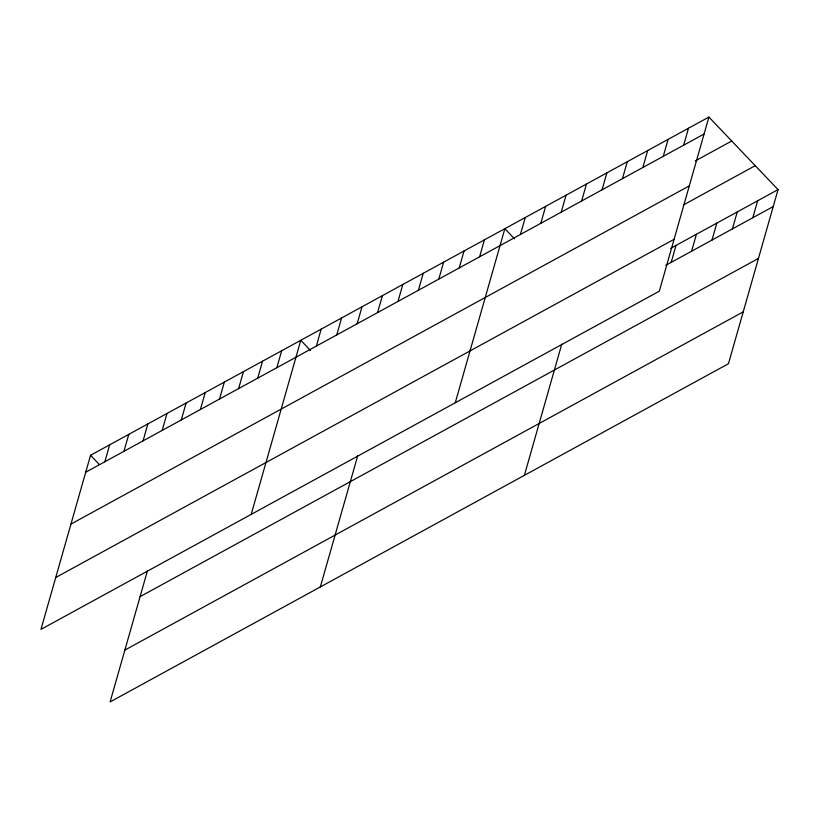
<?xml version="1.0" encoding="UTF-8"?>
<svg xmlns="http://www.w3.org/2000/svg" width="819" height="819" viewBox="0 0 819 819"><rect width="100%" height="100%" fill="white"/><g stroke="black" fill="none" stroke-linecap="round" stroke-linejoin="round"><path stroke-width="1.23" d="M708.906 117.066L90.551 455.272L40.95 629.381L659.315 291.175L708.906 117.066L778.05 189.619L728.449 363.728L110.094 701.934L147.471 570.72M104.832 461.773L109.664 444.819M123.945 451.32L128.767 434.367M143.059 440.868L147.881 423.914M162.172 430.415L166.994 413.462M181.286 419.963L186.108 402.999M200.389 409.51L205.221 392.547M219.502 399.058L224.334 382.094M238.616 388.595L243.448 371.642M257.729 378.143L262.561 361.189M276.842 367.69L281.675 350.737M251.198 514.393L300.788 340.284L310.442 350.409M316.369 346.079L321.191 329.125M336.773 334.92L341.605 317.956M357.176 323.751L362.008 306.797M377.579 312.592L382.412 295.639M397.993 301.433L402.815 284.48M320.331 586.947L357.719 455.722M418.396 290.274L423.228 273.321M438.8 279.115L443.632 262.152M459.203 267.946L464.035 250.993M479.617 256.787L484.438 239.834M455.251 402.784L504.852 228.675L514.506 238.8M520.423 234.469L525.255 217.516M540.827 223.311L545.659 206.347M561.24 212.141L566.062 195.188M581.644 200.983L586.476 184.029M602.047 189.824L606.879 172.87M524.395 475.337L561.773 344.113M622.45 178.665L627.282 161.712M642.864 167.506L647.686 150.542M663.267 156.337L668.099 139.384M683.67 145.178L688.503 128.225M671.191 262.377L676.023 245.424M691.594 251.218L696.426 234.265M711.998 240.059L716.83 223.106M732.411 228.9L737.233 211.937M752.815 217.741L757.647 200.778M85.719 472.225L704.074 134.019M695.208 160.974L731.725 141.011M70.946 524.088L689.301 185.882M683.271 205.037L755.231 165.673M55.723 577.518L674.088 239.312M670.648 248.362L778.05 189.619M665.816 265.315L773.218 206.572M140.08 596.641L758.445 258.435M124.867 650.081L743.222 311.865M90.551 455.272L99.324 464.486"/></g></svg>
